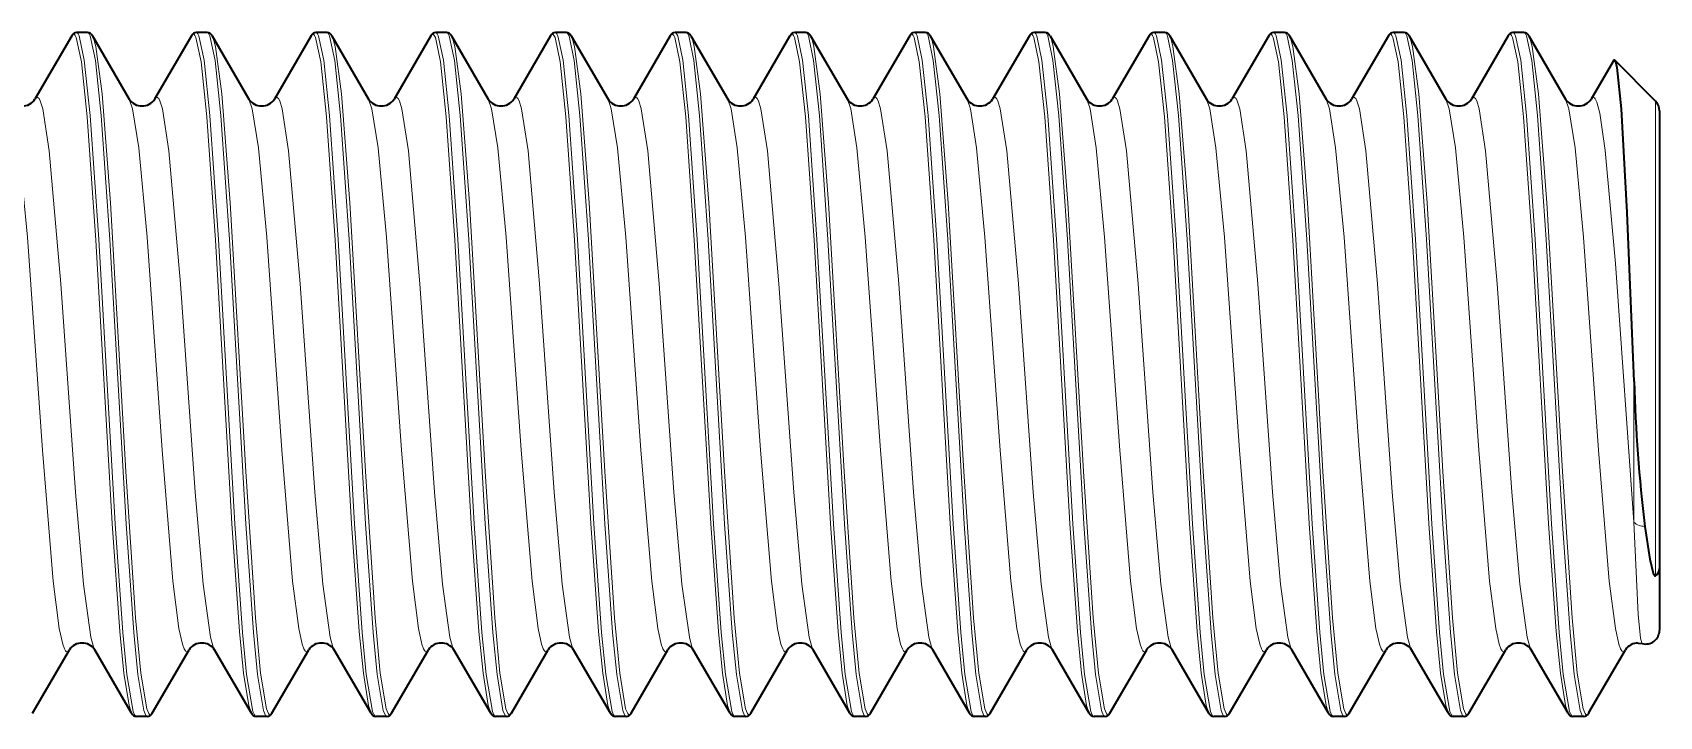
# Model space of a CAD drawing. Extents: x 276 to 976, y 40 to 757.
# Drawn here: x 285.85 to 295.36, y 452.56 to 456.56 of the extents above; entities that cross this region are included whole.
import ezdxf

# ---------------------------------------------------------------- set-up
doc = ezdxf.new("R2010")
doc.units = 0

msp = doc.modelspace()

# ---------------------------------------------------------------- linework, layer by layer
at = {"color": 7, "lineweight": 35, "ltscale": 0.010723}
for p, q in [((286.0783, 456.5435), (285.863, 456.1726)), ((286.7783, 456.5435), (286.563, 456.1726)), ((287.4783, 456.5435), (287.2629, 456.1726)), ((288.1783, 456.5435), (287.963, 456.1726)), ((288.8784, 456.5435), (288.663, 456.1726)), ((289.5783, 456.5435), (289.363, 456.1726)), ((290.2783, 456.5435), (290.063, 456.1726)), ((290.9783, 456.5435), (290.7629, 456.1726)), ((291.6783, 456.5435), (291.463, 456.1726)), ((292.3784, 456.5435), (292.163, 456.1726)), ((293.0783, 456.5435), (292.863, 456.1726)), ((293.7783, 456.5435), (293.563, 456.1726)), ((294.4783, 456.5435), (294.2629, 456.1726)), ((286.4283, 452.5822), (286.213, 452.9531)), ((287.1284, 452.5822), (286.913, 452.9531)), ((287.8283, 452.5822), (287.613, 452.9531)), ((288.5283, 452.5822), (288.313, 452.9531)), ((289.2283, 452.5822), (289.0129, 452.9531)), ((289.9283, 452.5822), (289.713, 452.9531)), ((290.6284, 452.5822), (290.413, 452.9531)), ((291.3283, 452.5822), (291.113, 452.9531)), ((292.0283, 452.5822), (291.813, 452.9531)), ((292.7283, 452.5822), (292.5129, 452.9531)), ((293.4283, 452.5822), (293.213, 452.9531)), ((294.1284, 452.5822), (293.913, 452.9531)), ((294.8283, 452.5822), (294.613, 452.9531))]:
    msp.add_line(p, q, dxfattribs=at)
at = {"color": 7, "lineweight": 35, "ltscale": 0.00161}
for p, q in [((286.1708, 456.5628), (286.1064, 456.5628)), ((288.2708, 456.5628), (288.2064, 456.5628)), ((288.9708, 456.5628), (288.9064, 456.5628)), ((289.6708, 456.5628), (289.6064, 456.5628)), ((291.7708, 456.5628), (291.7064, 456.5628)), ((292.4708, 456.5628), (292.4064, 456.5628)), ((293.1708, 456.5628), (293.1064, 456.5628)), ((286.5208, 452.5628), (286.4564, 452.5628)), ((287.2208, 452.5628), (287.1564, 452.5628)), ((287.9208, 452.5628), (287.8564, 452.5628)), ((290.0208, 452.5628), (289.9564, 452.5628)), ((290.7208, 452.5628), (290.6564, 452.5628)), ((291.4208, 452.5628), (291.3564, 452.5628)), ((293.5208, 452.5628), (293.4564, 452.5628)), ((294.2208, 452.5628), (294.1564, 452.5628)), ((294.9209, 452.5628), (294.8565, 452.5628))]:
    msp.add_line(p, q, dxfattribs=at)
at = {"color": 7, "lineweight": 35, "ltscale": 0.010724}
for p, q in [((286.199, 456.5435), (286.4144, 456.1726)), ((286.899, 456.5435), (287.1143, 456.1726)), ((287.5989, 456.5435), (287.8144, 456.1726)), ((288.299, 456.5435), (288.5143, 456.1726)), ((288.999, 456.5435), (289.2144, 456.1726)), ((289.699, 456.5435), (289.9144, 456.1726)), ((290.399, 456.5435), (290.6143, 456.1726)), ((291.0989, 456.5435), (291.3144, 456.1726)), ((291.799, 456.5435), (292.0143, 456.1726)), ((292.499, 456.5435), (292.7144, 456.1726)), ((293.199, 456.5435), (293.4144, 456.1726)), ((293.899, 456.5435), (294.1143, 456.1726)), ((294.5989, 456.5435), (294.8144, 456.1726)), ((285.8489, 452.5822), (286.0644, 452.9531)), ((286.549, 452.5822), (286.7643, 452.9531)), ((287.249, 452.5822), (287.4644, 452.9531)), ((287.949, 452.5822), (288.1644, 452.9531)), ((288.649, 452.5822), (288.8643, 452.9531)), ((289.3489, 452.5822), (289.5644, 452.9531)), ((290.049, 452.5822), (290.2643, 452.9531)), ((290.749, 452.5822), (290.9644, 452.9531)), ((291.449, 452.5822), (291.6644, 452.9531)), ((292.149, 452.5822), (292.3643, 452.9531)), ((292.8489, 452.5822), (293.0644, 452.9531)), ((293.549, 452.5822), (293.7643, 452.9531)), ((294.249, 452.5822), (294.4644, 452.9531))]:
    msp.add_line(p, q, dxfattribs=at)
at = {"color": 7, "lineweight": 35, "ltscale": 0.001611}
for p, q in [((286.8708, 456.5628), (286.8064, 456.5628)), ((287.5708, 456.5628), (287.5064, 456.5628)), ((290.3708, 456.5628), (290.3064, 456.5628)), ((291.0708, 456.5628), (291.0064, 456.5628)), ((293.8708, 456.5628), (293.8064, 456.5628)), ((294.5708, 456.5628), (294.5064, 456.5628)), ((288.6208, 452.5628), (288.5564, 452.5628)), ((289.3208, 452.5628), (289.2564, 452.5628)), ((292.1208, 452.5628), (292.0564, 452.5628)), ((292.8208, 452.5628), (292.7564, 452.5628))]:
    msp.add_line(p, q, dxfattribs=at)
at = {"color": 7, "lineweight": 35, "ltscale": 0.006509}
msp.add_line((295.0938, 456.3977), (294.963, 456.1726), dxfattribs=at)
at = {"color": 7, "lineweight": 35, "ltscale": 0.008427}
msp.add_line((295.3395, 456.162), (295.1011, 456.4004), dxfattribs=at)
at = {"color": 7, "lineweight": 13, "ltscale": 0.069434}
msp.add_line((295.3395, 456.162), (295.3395, 453.3846), dxfattribs=at)
at = {"color": 7, "lineweight": 35, "ltscale": 0.066945}
msp.add_line((295.3629, 456.1054), (295.3629, 453.4276), dxfattribs=at)
at = {"color": 7, "lineweight": 13, "ltscale": 0.020564}
msp.add_line((295.2137, 453.6991), (295.2137, 454.5216), dxfattribs=at)
at = {"color": 7, "lineweight": 35, "ltscale": 0.009029}
msp.add_line((295.3629, 453.4276), (295.3629, 453.0665), dxfattribs=at)
at = {"color": 7, "lineweight": 35, "ltscale": 0.000600061}
msp.add_line((295.2386, 452.9922), (295.2625, 452.9892), dxfattribs=at)
at = {"color": 7, "lineweight": 35, "ltscale": 0.010635}
msp.add_line((294.9507, 452.5852), (295.1644, 452.9531), dxfattribs=at)
at = {"color": 7, "lineweight": 35, "ltscale": 0.000161462}
msp.add_line((294.9507, 452.5852), (294.9474, 452.5797), dxfattribs=at)
at = {"color": 7, "lineweight": 13, "ltscale": 0.000149818}
msp.add_line((294.9477, 452.5801), (294.9507, 452.5852), dxfattribs=at)
at = {"color": 7, "lineweight": 13}
for points in [[(286.0891, 456.5528), (286.0922, 456.5521), (286.0942, 456.5508), (286.0983, 456.5461), (286.1044, 456.5342), (286.1343, 456.3912), (286.1685, 456.0695), (286.2189, 455.3483), (286.3146, 453.6923), (286.3595, 453.0598), (286.3835, 452.816)], [(286.1064, 456.5628), (286.1095, 456.5621), (286.1115, 456.5608), (286.1156, 456.5562), (286.1217, 456.5443), (286.1516, 456.4008), (286.1857, 456.0778), (286.2362, 455.353), (286.3318, 453.6891), (286.3768, 453.053), (286.4008, 452.8077)], [(286.1709, 456.5628), (286.174, 456.5621), (286.176, 456.5607), (286.1801, 456.556), (286.1862, 456.544), (286.2161, 456.4001), (286.2502, 456.0769), (286.3006, 455.3521), (286.3962, 453.6887), (286.4412, 453.0529), (286.4651, 452.8077)], [(286.199, 456.5435), (286.2054, 456.5291), (286.2182, 456.4812), (286.2551, 456.2043), (286.3042, 455.5675), (286.3954, 453.9963), (286.4519, 453.1405), (286.4824, 452.8169)], [(286.7891, 456.5528), (286.7922, 456.5521), (286.7942, 456.5508), (286.7983, 456.5461), (286.8044, 456.5342), (286.8344, 456.3912), (286.8684, 456.0695), (286.9189, 455.3483), (287.0146, 453.6923), (287.0595, 453.0598), (287.0835, 452.816)], [(286.8064, 456.5628), (286.8095, 456.5621), (286.8115, 456.5608), (286.8156, 456.5562), (286.8217, 456.5443), (286.8516, 456.4008), (286.8857, 456.0778), (286.9362, 455.353), (287.0319, 453.6891), (287.0768, 453.053), (287.1008, 452.8077)], [(286.8709, 456.5628), (286.874, 456.5621), (286.876, 456.5607), (286.8801, 456.556), (286.8861, 456.544), (286.9161, 456.4001), (286.9502, 456.0769), (287.0006, 455.3521), (287.0963, 453.6887), (287.1411, 453.0529), (287.1651, 452.8077)], [(286.899, 456.5435), (286.9054, 456.5291), (286.9182, 456.4812), (286.9551, 456.2043), (287.0042, 455.5675), (287.0953, 453.9963), (287.1519, 453.1405), (287.1824, 452.8169)], [(287.4891, 456.5528), (287.4922, 456.5521), (287.4942, 456.5508), (287.4983, 456.5461), (287.5044, 456.5342), (287.5343, 456.3912), (287.5684, 456.0695), (287.6189, 455.3483), (287.7146, 453.6923), (287.7595, 453.0598), (287.7835, 452.816)], [(287.5064, 456.5628), (287.5095, 456.5621), (287.5115, 456.5608), (287.5156, 456.5562), (287.5217, 456.5443), (287.5516, 456.4008), (287.5858, 456.0778), (287.6362, 455.353), (287.7319, 453.6891), (287.7768, 453.053), (287.8008, 452.8077)], [(287.5709, 456.5628), (287.5739, 456.5621), (287.576, 456.5607), (287.58, 456.556), (287.5862, 456.544), (287.6161, 456.4001), (287.6501, 456.0769), (287.7006, 455.3521), (287.7962, 453.6887), (287.8412, 453.0529), (287.8651, 452.8077)], [(287.5989, 456.5435), (287.6054, 456.5291), (287.6182, 456.4812), (287.6552, 456.2043), (287.7042, 455.5675), (287.7953, 453.9963), (287.8519, 453.1405), (287.8824, 452.8169)], [(288.1891, 456.5528), (288.1922, 456.5521), (288.1942, 456.5508), (288.1983, 456.5461), (288.2044, 456.5342), (288.2343, 456.3912), (288.2684, 456.0695), (288.3189, 455.3483), (288.4146, 453.6923), (288.4595, 453.0598), (288.4835, 452.816)], [(288.2064, 456.5628), (288.2095, 456.5621), (288.2115, 456.5608), (288.2156, 456.5562), (288.2217, 456.5443), (288.2516, 456.4008), (288.2857, 456.0778), (288.3362, 455.353), (288.4319, 453.6891), (288.4768, 453.053), (288.5008, 452.8077)], [(288.2709, 456.5628), (288.2739, 456.5621), (288.276, 456.5607), (288.28, 456.556), (288.2861, 456.544), (288.3161, 456.4001), (288.3502, 456.0769), (288.4006, 455.3521), (288.4962, 453.6887), (288.5411, 453.0529), (288.5651, 452.8077)], [(288.299, 456.5435), (288.3054, 456.5291), (288.3182, 456.4812), (288.3551, 456.2043), (288.4042, 455.5675), (288.4954, 453.9964), (288.5519, 453.1405), (288.5824, 452.8169)], [(288.8891, 456.5528), (288.8922, 456.5521), (288.8942, 456.5508), (288.8983, 456.5461), (288.9044, 456.5342), (288.9343, 456.3912), (288.9684, 456.0695), (289.0189, 455.3483), (289.1146, 453.6923), (289.1595, 453.0598), (289.1835, 452.816)], [(288.9064, 456.5628), (288.9095, 456.5621), (288.9115, 456.5608), (288.9156, 456.5562), (288.9217, 456.5443), (288.9517, 456.4008), (288.9857, 456.0778), (289.0362, 455.353), (289.1318, 453.6891), (289.1768, 453.053), (289.2008, 452.8077)], [(288.9709, 456.5628), (288.9739, 456.5621), (288.976, 456.5607), (288.98, 456.556), (288.9861, 456.544), (289.0161, 456.4001), (289.0502, 456.0769), (289.1006, 455.3521), (289.1962, 453.6887), (289.2411, 453.0529), (289.2651, 452.8077)], [(288.999, 456.5435), (289.0054, 456.5291), (289.0182, 456.4812), (289.0551, 456.2043), (289.1042, 455.5675), (289.1954, 453.9963), (289.2519, 453.1405), (289.2824, 452.8169)], [(289.5891, 456.5528), (289.5922, 456.5521), (289.5942, 456.5508), (289.5983, 456.5461), (289.6044, 456.5342), (289.6343, 456.3912), (289.6685, 456.0695), (289.7189, 455.3483), (289.8146, 453.6923), (289.8595, 453.0598), (289.8835, 452.816)], [(289.6064, 456.5628), (289.6095, 456.5621), (289.6115, 456.5608), (289.6156, 456.5562), (289.6217, 456.5443), (289.6516, 456.4008), (289.6857, 456.0778), (289.7362, 455.353), (289.8318, 453.6891), (289.8768, 453.053), (289.9008, 452.8077)], [(289.6709, 456.5628), (289.674, 456.5621), (289.676, 456.5607), (289.6801, 456.556), (289.6862, 456.544), (289.7161, 456.4001), (289.7502, 456.0769), (289.8006, 455.3521), (289.8962, 453.6887), (289.9412, 453.0529), (289.9651, 452.8077)], [(289.699, 456.5435), (289.7054, 456.5291), (289.7182, 456.4812), (289.7551, 456.2043), (289.8042, 455.5675), (289.8954, 453.9963), (289.9519, 453.1405), (289.9824, 452.8169)], [(290.2891, 456.5528), (290.2922, 456.5521), (290.2942, 456.5508), (290.2983, 456.5461), (290.3044, 456.5342), (290.3344, 456.3912), (290.3684, 456.0695), (290.4189, 455.3483), (290.5146, 453.6923), (290.5595, 453.0598), (290.5835, 452.816)], [(290.3064, 456.5628), (290.3095, 456.5621), (290.3115, 456.5608), (290.3156, 456.5562), (290.3217, 456.5443), (290.3516, 456.4008), (290.3857, 456.0778), (290.4362, 455.353), (290.5319, 453.6891), (290.5768, 453.053), (290.6008, 452.8077)], [(290.3709, 456.5628), (290.374, 456.5621), (290.376, 456.5607), (290.3801, 456.556), (290.3861, 456.544), (290.4161, 456.4001), (290.4502, 456.0769), (290.5006, 455.3521), (290.5963, 453.6887), (290.6411, 453.0529), (290.6651, 452.8077)], [(290.399, 456.5435), (290.4054, 456.5291), (290.4182, 456.4812), (290.4551, 456.2043), (290.5042, 455.5675), (290.5953, 453.9963), (290.6519, 453.1405), (290.6824, 452.8169)], [(290.9891, 456.5528), (290.9922, 456.5521), (290.9942, 456.5508), (290.9983, 456.5461), (291.0044, 456.5342), (291.0343, 456.3912), (291.0684, 456.0695), (291.1189, 455.3483), (291.2146, 453.6923), (291.2595, 453.0598), (291.2835, 452.816)], [(291.0064, 456.5628), (291.0095, 456.5621), (291.0115, 456.5608), (291.0156, 456.5562), (291.0217, 456.5443), (291.0516, 456.4008), (291.0858, 456.0778), (291.1362, 455.353), (291.2319, 453.6891), (291.2768, 453.053), (291.3008, 452.8077)], [(291.0709, 456.5628), (291.0739, 456.5621), (291.076, 456.5607), (291.08, 456.556), (291.0862, 456.544), (291.1161, 456.4001), (291.1501, 456.0769), (291.2006, 455.3521), (291.2962, 453.6887), (291.3412, 453.0529), (291.3651, 452.8077)], [(291.0989, 456.5435), (291.1054, 456.5291), (291.1182, 456.4812), (291.1552, 456.2043), (291.2042, 455.5675), (291.2953, 453.9963), (291.3519, 453.1405), (291.3824, 452.8169)], [(291.6891, 456.5528), (291.6922, 456.5521), (291.6942, 456.5508), (291.6983, 456.5461), (291.7044, 456.5342), (291.7343, 456.3912), (291.7684, 456.0695), (291.8189, 455.3483), (291.9146, 453.6923), (291.9595, 453.0598), (291.9835, 452.816)], [(291.7064, 456.5628), (291.7095, 456.5621), (291.7115, 456.5608), (291.7156, 456.5562), (291.7217, 456.5443), (291.7516, 456.4008), (291.7857, 456.0778), (291.8362, 455.353), (291.9319, 453.6891), (291.9768, 453.053), (292.0008, 452.8077)], [(291.7709, 456.5628), (291.7739, 456.5621), (291.776, 456.5607), (291.78, 456.556), (291.7861, 456.544), (291.8161, 456.4001), (291.8502, 456.0769), (291.9006, 455.3521), (291.9962, 453.6887), (292.0411, 453.0529), (292.0651, 452.8077)], [(291.799, 456.5435), (291.8054, 456.5291), (291.8182, 456.4812), (291.8551, 456.2043), (291.9042, 455.5675), (291.9954, 453.9963), (292.0519, 453.1405), (292.0824, 452.8169)], [(292.3891, 456.5528), (292.3922, 456.5521), (292.3942, 456.5508), (292.3983, 456.5461), (292.4044, 456.5342), (292.4343, 456.3912), (292.4684, 456.0695), (292.5189, 455.3483), (292.6146, 453.6923), (292.6595, 453.0598), (292.6835, 452.816)], [(292.4064, 456.5628), (292.4095, 456.5621), (292.4115, 456.5608), (292.4156, 456.5562), (292.4217, 456.5443), (292.4517, 456.4008), (292.4857, 456.0778), (292.5362, 455.353), (292.6318, 453.6891), (292.6768, 453.053), (292.7008, 452.8077)], [(292.4709, 456.5628), (292.4739, 456.5621), (292.476, 456.5607), (292.48, 456.556), (292.4861, 456.544), (292.5161, 456.4001), (292.5502, 456.0769), (292.6006, 455.3521), (292.6962, 453.6887), (292.7411, 453.0529), (292.7651, 452.8077)], [(292.499, 456.5435), (292.5054, 456.5291), (292.5182, 456.4812), (292.5551, 456.2043), (292.6042, 455.5675), (292.6954, 453.9963), (292.7519, 453.1405), (292.7824, 452.8169)], [(293.0891, 456.5528), (293.0922, 456.5521), (293.0942, 456.5508), (293.0983, 456.5461), (293.1044, 456.5342), (293.1343, 456.3912), (293.1685, 456.0695), (293.2189, 455.3483), (293.3146, 453.6923), (293.3595, 453.0598), (293.3835, 452.816)], [(293.1064, 456.5628), (293.1095, 456.5621), (293.1115, 456.5608), (293.1156, 456.5562), (293.1217, 456.5443), (293.1516, 456.4008), (293.1857, 456.0778), (293.2362, 455.353), (293.3318, 453.6891), (293.3768, 453.053), (293.4008, 452.8077)], [(293.1709, 456.5628), (293.174, 456.5621), (293.176, 456.5607), (293.1801, 456.556), (293.1862, 456.544), (293.2161, 456.4001), (293.2502, 456.0769), (293.3006, 455.3521), (293.3962, 453.6887), (293.4412, 453.0529), (293.4651, 452.8077)], [(293.199, 456.5435), (293.2054, 456.5291), (293.2182, 456.4812), (293.2551, 456.2043), (293.3042, 455.5675), (293.3954, 453.9963), (293.4519, 453.1405), (293.4824, 452.8169)], [(293.7891, 456.5528), (293.7922, 456.5521), (293.7942, 456.5508), (293.7983, 456.5461), (293.8044, 456.5342), (293.8344, 456.3912), (293.8684, 456.0695), (293.9189, 455.3483), (294.0146, 453.6923), (294.0595, 453.0598), (294.0835, 452.816)], [(293.8064, 456.5628), (293.8095, 456.5621), (293.8115, 456.5608), (293.8156, 456.5562), (293.8217, 456.5443), (293.8516, 456.4008), (293.8857, 456.0778), (293.9362, 455.353), (294.0319, 453.6891), (294.0768, 453.053), (294.1008, 452.8077)], [(293.8709, 456.5628), (293.874, 456.5621), (293.876, 456.5607), (293.8801, 456.556), (293.8861, 456.544), (293.9161, 456.4001), (293.9502, 456.0769), (294.0006, 455.3521), (294.0963, 453.6887), (294.1411, 453.0529), (294.1651, 452.8077)], [(293.899, 456.5435), (293.9054, 456.5291), (293.9182, 456.4812), (293.9551, 456.2043), (294.0042, 455.5675), (294.0953, 453.9963), (294.1519, 453.1405), (294.1824, 452.8169)], [(294.4891, 456.5528), (294.4922, 456.5521), (294.4942, 456.5508), (294.4983, 456.5461), (294.5044, 456.5342), (294.5343, 456.3912), (294.5684, 456.0695), (294.6189, 455.3483), (294.7146, 453.6923), (294.7595, 453.0598), (294.7835, 452.816)], [(294.5064, 456.5628), (294.5095, 456.5621), (294.5115, 456.5608), (294.5156, 456.5562), (294.5217, 456.5443), (294.5516, 456.4008), (294.5858, 456.0778), (294.6362, 455.353), (294.7319, 453.6891), (294.7768, 453.053), (294.8008, 452.8077)], [(294.5709, 456.5628), (294.5739, 456.5621), (294.576, 456.5607), (294.58, 456.556), (294.5862, 456.544), (294.6161, 456.4001), (294.6501, 456.0769), (294.7006, 455.3521), (294.7962, 453.6887), (294.8412, 453.0529), (294.8651, 452.8077)], [(294.5989, 456.5435), (294.6054, 456.5291), (294.6182, 456.4812), (294.6552, 456.2043), (294.7042, 455.5675), (294.7953, 453.9963), (294.8519, 453.1405), (294.8824, 452.8169)], [(286.0511, 452.9417), (286.046, 452.9435), (286.0425, 452.9467), (286.0356, 452.9576), (286.0253, 452.9852), (286.0053, 453.0771), (285.9699, 453.3543), (285.9069, 454.1207), (285.8185, 455.3654), (285.7695, 455.8882), (285.7335, 456.1163), (285.7144, 456.1726)], [(286.213, 452.9531), (286.2051, 452.9704), (286.1898, 453.0272), (286.1468, 453.3358), (286.1001, 453.8737), (286.014, 455.0938), (285.9465, 455.871), (285.9082, 456.1174), (285.8941, 456.163), (285.887, 456.1764), (285.8821, 456.1816), (285.8798, 456.1831), (285.8762, 456.184)], [(286.7512, 452.9417), (286.746, 452.9435), (286.7425, 452.9467), (286.7356, 452.9576), (286.7253, 452.9852), (286.7053, 453.0771), (286.6699, 453.3543), (286.6069, 454.1207), (286.5185, 455.3654), (286.4695, 455.8882), (286.4335, 456.1163), (286.4144, 456.1726)], [(286.913, 452.9531), (286.9052, 452.9704), (286.8898, 453.0272), (286.8468, 453.3358), (286.8, 453.8737), (286.714, 455.0938), (286.6465, 455.871), (286.6082, 456.1174), (286.5941, 456.163), (286.5869, 456.1764), (286.5822, 456.1816), (286.5798, 456.1831), (286.5762, 456.184)], [(287.4512, 452.9417), (287.446, 452.9435), (287.4425, 452.9467), (287.4356, 452.9576), (287.4253, 452.9852), (287.4053, 453.0771), (287.3699, 453.3543), (287.3069, 454.1207), (287.2184, 455.3654), (287.1695, 455.8882), (287.1335, 456.1163), (287.1143, 456.1726)], [(287.613, 452.9531), (287.6052, 452.9704), (287.5898, 453.0272), (287.5468, 453.3358), (287.5001, 453.8737), (287.414, 455.0938), (287.3466, 455.871), (287.3082, 456.1174), (287.2941, 456.163), (287.2869, 456.1764), (287.2822, 456.1816), (287.2798, 456.1831), (287.2762, 456.184)], [(288.1512, 452.9417), (288.1459, 452.9435), (288.1425, 452.9467), (288.1356, 452.9576), (288.1253, 452.9852), (288.1053, 453.0771), (288.0699, 453.3543), (288.007, 454.1207), (287.9185, 455.3654), (287.8695, 455.8882), (287.8335, 456.1163), (287.8144, 456.1726)], [(288.313, 452.9531), (288.3052, 452.9704), (288.2898, 453.0272), (288.2468, 453.3358), (288.2001, 453.8737), (288.114, 455.0938), (288.0466, 455.871), (288.0082, 456.1174), (287.9941, 456.163), (287.9869, 456.1764), (287.9821, 456.1816), (287.9797, 456.1831), (287.9761, 456.184)], [(288.8512, 452.9417), (288.8459, 452.9435), (288.8425, 452.9467), (288.8356, 452.9576), (288.8253, 452.9852), (288.8053, 453.0771), (288.7699, 453.3543), (288.7069, 454.1207), (288.6185, 455.3654), (288.5695, 455.8882), (288.5334, 456.1163), (288.5143, 456.1726)], [(289.0129, 452.9531), (289.0052, 452.9704), (288.9898, 453.0272), (288.9468, 453.3358), (288.9001, 453.8737), (288.814, 455.0938), (288.7466, 455.871), (288.7082, 456.1174), (288.6941, 456.163), (288.687, 456.1764), (288.6822, 456.1816), (288.6797, 456.1831), (288.6761, 456.184)], [(289.5511, 452.9417), (289.546, 452.9435), (289.5425, 452.9467), (289.5356, 452.9576), (289.5253, 452.9852), (289.5053, 453.0771), (289.4699, 453.3543), (289.4069, 454.1207), (289.3185, 455.3654), (289.2695, 455.8882), (289.2335, 456.1163), (289.2144, 456.1726)], [(289.713, 452.9531), (289.7051, 452.9704), (289.6898, 453.0272), (289.6468, 453.3358), (289.6001, 453.8737), (289.514, 455.0938), (289.4465, 455.871), (289.4082, 456.1174), (289.3941, 456.163), (289.387, 456.1764), (289.3821, 456.1816), (289.3798, 456.1831), (289.3762, 456.184)], [(290.2512, 452.9417), (290.246, 452.9435), (290.2425, 452.9467), (290.2356, 452.9576), (290.2253, 452.9852), (290.2053, 453.0771), (290.1699, 453.3543), (290.1069, 454.1207), (290.0185, 455.3654), (289.9695, 455.8882), (289.9335, 456.1163), (289.9144, 456.1726)], [(290.413, 452.9531), (290.4052, 452.9704), (290.3898, 453.0272), (290.3468, 453.3358), (290.3, 453.8737), (290.214, 455.0938), (290.1465, 455.871), (290.1082, 456.1174), (290.0941, 456.163), (290.0869, 456.1764), (290.0822, 456.1816), (290.0798, 456.1831), (290.0762, 456.184)], [(290.9512, 452.9417), (290.946, 452.9435), (290.9425, 452.9467), (290.9356, 452.9576), (290.9253, 452.9852), (290.9053, 453.0771), (290.8699, 453.3543), (290.8069, 454.1207), (290.7184, 455.3654), (290.6695, 455.8882), (290.6335, 456.1163), (290.6143, 456.1726)], [(291.113, 452.9531), (291.1052, 452.9704), (291.0898, 453.0272), (291.0468, 453.3358), (291.0001, 453.8737), (290.914, 455.0938), (290.8466, 455.871), (290.8082, 456.1174), (290.7941, 456.163), (290.7869, 456.1764), (290.7822, 456.1816), (290.7798, 456.1831), (290.7762, 456.184)], [(291.6512, 452.9417), (291.6459, 452.9435), (291.6425, 452.9467), (291.6356, 452.9576), (291.6253, 452.9852), (291.6053, 453.0771), (291.5699, 453.3543), (291.507, 454.1207), (291.4185, 455.3654), (291.3695, 455.8882), (291.3335, 456.1163), (291.3144, 456.1726)], [(291.813, 452.9531), (291.8052, 452.9704), (291.7898, 453.0272), (291.7468, 453.3358), (291.7001, 453.8737), (291.614, 455.0938), (291.5466, 455.871), (291.5082, 456.1174), (291.4941, 456.163), (291.4869, 456.1764), (291.4821, 456.1816), (291.4797, 456.1831), (291.4761, 456.184)], [(292.3512, 452.9417), (292.3459, 452.9435), (292.3425, 452.9467), (292.3356, 452.9576), (292.3253, 452.9852), (292.3053, 453.0771), (292.2699, 453.3543), (292.2069, 454.1207), (292.1185, 455.3654), (292.0695, 455.8882), (292.0334, 456.1163), (292.0143, 456.1726)], [(292.5129, 452.9531), (292.5052, 452.9704), (292.4898, 453.0272), (292.4468, 453.3358), (292.4001, 453.8737), (292.314, 455.0938), (292.2466, 455.871), (292.2082, 456.1174), (292.1941, 456.163), (292.187, 456.1764), (292.1822, 456.1816), (292.1797, 456.1831), (292.1761, 456.184)], [(293.0511, 452.9417), (293.046, 452.9435), (293.0425, 452.9467), (293.0356, 452.9576), (293.0253, 452.9852), (293.0053, 453.0771), (292.9699, 453.3543), (292.9069, 454.1207), (292.8185, 455.3654), (292.7695, 455.8882), (292.7335, 456.1163), (292.7144, 456.1726)], [(293.213, 452.9531), (293.2051, 452.9704), (293.1898, 453.0272), (293.1468, 453.3358), (293.1001, 453.8737), (293.014, 455.0938), (292.9465, 455.871), (292.9082, 456.1174), (292.8941, 456.163), (292.887, 456.1764), (292.8821, 456.1816), (292.8798, 456.1831), (292.8762, 456.184)], [(293.7512, 452.9417), (293.746, 452.9435), (293.7425, 452.9467), (293.7356, 452.9576), (293.7253, 452.9852), (293.7053, 453.0771), (293.6699, 453.3543), (293.6069, 454.1207), (293.5185, 455.3654), (293.4695, 455.8882), (293.4335, 456.1163), (293.4144, 456.1726)], [(293.913, 452.9531), (293.9052, 452.9704), (293.8898, 453.0272), (293.8468, 453.3358), (293.8, 453.8737), (293.714, 455.0938), (293.6465, 455.871), (293.6082, 456.1174), (293.5941, 456.163), (293.5869, 456.1764), (293.5822, 456.1816), (293.5798, 456.1831), (293.5762, 456.184)], [(294.4512, 452.9417), (294.446, 452.9435), (294.4425, 452.9467), (294.4356, 452.9576), (294.4253, 452.9852), (294.4053, 453.0771), (294.3699, 453.3543), (294.3069, 454.1207), (294.2184, 455.3654), (294.1695, 455.8882), (294.1335, 456.1163), (294.1143, 456.1726)], [(294.613, 452.9531), (294.6052, 452.9704), (294.5898, 453.0272), (294.5468, 453.3358), (294.5001, 453.8737), (294.414, 455.0938), (294.3466, 455.871), (294.3082, 456.1174), (294.2941, 456.163), (294.2869, 456.1764), (294.2822, 456.1816), (294.2798, 456.1831), (294.2762, 456.184)], [(295.1512, 452.9417), (295.1459, 452.9435), (295.1425, 452.9467), (295.1356, 452.9576), (295.1253, 452.9852), (295.1053, 453.0771), (295.0699, 453.3543), (295.007, 454.1207), (294.9185, 455.3654), (294.8695, 455.8882), (294.8335, 456.1163), (294.8144, 456.1726)], [(295.2137, 453.6991), (295.1052, 455.2125), (295.0462, 455.8737), (295.014, 456.0915), (294.9969, 456.1559), (294.9877, 456.1752), (294.9831, 456.1808), (294.9785, 456.1836), (294.9761, 456.184)], [(295.2137, 453.6991), (295.2394, 453.1599), (295.2529, 453.0201), (295.2593, 452.9932), (295.2614, 452.9898), (295.2625, 452.9892)], [(286.4283, 452.5822), (286.4131, 452.6269), (286.3835, 452.816)], [(286.4564, 452.5628), (286.4543, 452.5632), (286.4502, 452.566), (286.446, 452.5716), (286.4378, 452.5909), (286.4008, 452.8077)], [(286.4651, 452.8077), (286.5, 452.5976), (286.512, 452.5692), (286.516, 452.5648), (286.518, 452.5635), (286.5209, 452.5628)], [(286.4824, 452.8169), (286.5173, 452.6076), (286.5293, 452.5792), (286.5333, 452.5748), (286.5353, 452.5735), (286.5382, 452.5728)], [(287.1284, 452.5822), (287.1131, 452.6269), (287.0835, 452.816)], [(287.1564, 452.5628), (287.1544, 452.5632), (287.1502, 452.566), (287.1461, 452.5716), (287.1378, 452.5909), (287.1008, 452.8077)], [(287.1651, 452.8077), (287.2, 452.5976), (287.212, 452.5692), (287.216, 452.5648), (287.218, 452.5635), (287.2209, 452.5628)], [(287.1824, 452.8169), (287.2173, 452.6076), (287.2293, 452.5792), (287.2333, 452.5748), (287.2353, 452.5735), (287.2382, 452.5728)], [(287.8283, 452.5822), (287.8131, 452.6269), (287.7835, 452.816)], [(287.8564, 452.5628), (287.8544, 452.5632), (287.8502, 452.566), (287.8461, 452.5716), (287.8378, 452.5909), (287.8008, 452.8077)], [(287.8651, 452.8077), (287.9, 452.5976), (287.912, 452.5692), (287.916, 452.5648), (287.918, 452.5635), (287.9209, 452.5628)], [(287.8824, 452.8169), (287.9173, 452.6076), (287.9293, 452.5792), (287.9333, 452.5748), (287.9353, 452.5735), (287.9382, 452.5728)], [(288.5283, 452.5822), (288.5131, 452.6269), (288.4835, 452.816)], [(288.5564, 452.5628), (288.5544, 452.5632), (288.5502, 452.566), (288.5461, 452.5716), (288.5378, 452.5909), (288.5008, 452.8077)], [(288.5651, 452.8077), (288.6, 452.5976), (288.612, 452.5692), (288.616, 452.5648), (288.618, 452.5635), (288.6209, 452.5628)], [(288.5824, 452.8169), (288.6173, 452.6076), (288.6293, 452.5792), (288.6333, 452.5748), (288.6353, 452.5735), (288.6382, 452.5728)], [(289.2283, 452.5822), (289.2131, 452.6269), (289.1835, 452.816)], [(289.2564, 452.5628), (289.2543, 452.5632), (289.2502, 452.566), (289.246, 452.5716), (289.2378, 452.5909), (289.2008, 452.8077)], [(289.2651, 452.8077), (289.3, 452.5976), (289.312, 452.5692), (289.316, 452.5648), (289.318, 452.5635), (289.3209, 452.5628)], [(289.2824, 452.8169), (289.3173, 452.6076), (289.3293, 452.5792), (289.3333, 452.5748), (289.3353, 452.5735), (289.3382, 452.5728)], [(289.9283, 452.5822), (289.9131, 452.6269), (289.8835, 452.816)], [(289.9564, 452.5628), (289.9543, 452.5632), (289.9502, 452.566), (289.946, 452.5716), (289.9378, 452.5909), (289.9008, 452.8077)], [(289.9651, 452.8077), (290, 452.5976), (290.012, 452.5692), (290.016, 452.5648), (290.018, 452.5635), (290.0209, 452.5628)], [(289.9824, 452.8169), (290.0173, 452.6076), (290.0293, 452.5792), (290.0333, 452.5748), (290.0353, 452.5735), (290.0382, 452.5728)], [(290.6284, 452.5822), (290.6131, 452.6269), (290.5835, 452.816)], [(290.6564, 452.5628), (290.6544, 452.5632), (290.6502, 452.566), (290.6461, 452.5716), (290.6378, 452.5909), (290.6008, 452.8077)], [(290.6651, 452.8077), (290.7, 452.5976), (290.712, 452.5692), (290.716, 452.5648), (290.718, 452.5635), (290.7209, 452.5628)], [(290.6824, 452.8169), (290.7173, 452.6076), (290.7293, 452.5792), (290.7333, 452.5748), (290.7353, 452.5735), (290.7382, 452.5728)], [(291.3283, 452.5822), (291.3131, 452.6269), (291.2835, 452.816)], [(291.3564, 452.5628), (291.3544, 452.5632), (291.3502, 452.566), (291.3461, 452.5716), (291.3378, 452.5909), (291.3008, 452.8077)], [(291.3651, 452.8077), (291.4, 452.5976), (291.412, 452.5692), (291.416, 452.5648), (291.418, 452.5635), (291.4209, 452.5628)], [(291.3824, 452.8169), (291.4173, 452.6076), (291.4293, 452.5792), (291.4333, 452.5748), (291.4353, 452.5735), (291.4382, 452.5728)], [(292.0283, 452.5822), (292.0131, 452.6269), (291.9835, 452.816)], [(292.0564, 452.5628), (292.0544, 452.5632), (292.0502, 452.566), (292.0461, 452.5716), (292.0378, 452.5909), (292.0008, 452.8077)], [(292.0651, 452.8077), (292.1, 452.5976), (292.112, 452.5692), (292.116, 452.5648), (292.118, 452.5635), (292.1209, 452.5628)], [(292.0824, 452.8169), (292.1173, 452.6076), (292.1293, 452.5792), (292.1333, 452.5748), (292.1353, 452.5735), (292.1382, 452.5728)], [(292.7283, 452.5822), (292.7131, 452.6269), (292.6835, 452.816)], [(292.7564, 452.5628), (292.7543, 452.5632), (292.7502, 452.566), (292.746, 452.5716), (292.7378, 452.5909), (292.7008, 452.8077)], [(292.7651, 452.8077), (292.8, 452.5976), (292.812, 452.5692), (292.816, 452.5648), (292.818, 452.5635), (292.8209, 452.5628)], [(292.7824, 452.8169), (292.8173, 452.6076), (292.8293, 452.5792), (292.8333, 452.5748), (292.8353, 452.5735), (292.8382, 452.5728)], [(293.4283, 452.5822), (293.4131, 452.6269), (293.3835, 452.816)], [(293.4564, 452.5628), (293.4543, 452.5632), (293.4502, 452.566), (293.446, 452.5716), (293.4378, 452.5909), (293.4008, 452.8077)], [(293.4651, 452.8077), (293.5, 452.5976), (293.512, 452.5692), (293.516, 452.5648), (293.518, 452.5635), (293.5209, 452.5628)], [(293.4824, 452.8169), (293.5173, 452.6076), (293.5293, 452.5792), (293.5333, 452.5748), (293.5353, 452.5735), (293.5382, 452.5728)], [(294.1284, 452.5822), (294.1131, 452.6269), (294.0835, 452.816)], [(294.1564, 452.5628), (294.1544, 452.5632), (294.1502, 452.566), (294.1461, 452.5716), (294.1378, 452.5909), (294.1008, 452.8077)], [(294.1651, 452.8077), (294.2, 452.5976), (294.212, 452.5692), (294.216, 452.5648), (294.218, 452.5635), (294.2209, 452.5628)], [(294.1824, 452.8169), (294.2173, 452.6076), (294.2293, 452.5792), (294.2333, 452.5748), (294.2353, 452.5735), (294.2382, 452.5728)], [(294.8283, 452.5822), (294.8131, 452.6269), (294.7835, 452.816)], [(294.8564, 452.5628), (294.8544, 452.5632), (294.8502, 452.566), (294.8461, 452.5716), (294.8378, 452.5909), (294.8008, 452.8077)], [(294.8651, 452.8077), (294.9, 452.5976), (294.912, 452.5692), (294.916, 452.5648), (294.918, 452.5635), (294.9209, 452.5628)], [(294.8824, 452.8169), (294.9173, 452.6076), (294.9293, 452.5792), (294.9333, 452.5748), (294.9353, 452.5735), (294.9382, 452.5728)]]:
    msp.add_lwpolyline(points, dxfattribs=at)
at = {"color": 7, "lineweight": 35}
for points in [[(295.1011, 456.4004), (295.1025, 456.3987), (295.1053, 456.393), (295.1136, 456.3593), (295.1385, 456.1161), (295.1721, 455.5101), (295.2137, 454.5216)], [(295.2782, 453.6741), (295.3071, 453.4823), (295.3256, 453.4016), (295.3383, 453.384), (295.3395, 453.3846)]]:
    msp.add_lwpolyline(points, dxfattribs=at)
for centre, radius, start, end in [((286.1089, 456.5298), 0.0333, 94.25374, 155.78943), ((286.1684, 456.5298), 0.0333, 24.25249, 85.75423), ((286.8089, 456.5298), 0.0333, 94.25374, 155.78943), ((286.8684, 456.5298), 0.0333, 24.25249, 85.75423), ((287.5089, 456.5298), 0.0333, 94.25374, 155.78943), ((287.5684, 456.5298), 0.0333, 24.25249, 85.75423), ((288.2089, 456.5298), 0.0333, 94.25374, 155.78943), ((288.2684, 456.5298), 0.0333, 24.25249, 85.75423), ((288.9089, 456.5298), 0.0333, 94.25374, 155.78943), ((288.9684, 456.5298), 0.0333, 24.25249, 85.75423), ((289.6089, 456.5298), 0.0333, 94.25374, 155.78943), ((289.6684, 456.5298), 0.0333, 24.25249, 85.75423), ((290.3089, 456.5298), 0.0333, 94.25374, 155.78943), ((290.3684, 456.5298), 0.0333, 24.25249, 85.75423), ((291.0089, 456.5298), 0.0333, 94.25374, 155.78943), ((291.0684, 456.5298), 0.0333, 24.2525, 85.75423), ((291.7089, 456.5298), 0.0333, 94.25374, 155.78943), ((291.7684, 456.5298), 0.0333, 24.25249, 85.75423), ((292.4089, 456.5298), 0.0333, 94.25374, 155.78943), ((292.4684, 456.5298), 0.0333, 24.2525, 85.75423), ((293.1089, 456.5298), 0.0333, 94.25374, 155.78943), ((293.1684, 456.5298), 0.0333, 24.25249, 85.75423), ((293.8089, 456.5298), 0.0333, 94.25374, 155.78943), ((293.8684, 456.5298), 0.0333, 24.25249, 85.75423), ((294.5089, 456.5298), 0.0333, 94.25374, 155.78943), ((294.5684, 456.5298), 0.0333, 24.2525, 85.75423), ((295.0983, 456.3972), 0.00439, 48.89143, 173.15159), ((285.7901, 456.2213), 0.0878, 269.03811, 326.21023), ((286.4872, 456.2213), 0.0878, 213.78976, 270.96189), ((286.4901, 456.2213), 0.0878, 269.03811, 326.21025), ((287.1872, 456.2213), 0.0878, 213.78976, 270.96189), ((287.1901, 456.2213), 0.0878, 269.03812, 326.21024), ((287.8872, 456.2213), 0.0878, 213.78976, 270.96189), ((287.8901, 456.2213), 0.0878, 269.03811, 326.21024), ((288.5872, 456.2213), 0.0878, 213.78976, 270.96189), ((288.5901, 456.2213), 0.0878, 269.03812, 326.21024), ((289.2872, 456.2213), 0.0878, 213.78976, 270.96189), ((289.2901, 456.2213), 0.0878, 269.03811, 326.21024), ((289.9872, 456.2213), 0.0878, 213.78976, 270.96189), ((289.9901, 456.2213), 0.0878, 269.03812, 326.21024), ((290.6872, 456.2213), 0.0878, 213.78976, 270.96189), ((290.6901, 456.2213), 0.0878, 269.03811, 326.21024), ((291.3872, 456.2213), 0.0878, 213.78976, 270.96189), ((291.3901, 456.2213), 0.0878, 269.03811, 326.21024), ((292.0872, 456.2213), 0.0878, 213.78976, 270.96189), ((292.0901, 456.2213), 0.0878, 269.03811, 326.21024), ((292.7872, 456.2213), 0.0878, 213.78976, 270.96189), ((292.7901, 456.2213), 0.0878, 269.03812, 326.21024), ((293.4872, 456.2213), 0.0878, 213.78976, 270.96189), ((293.4901, 456.2213), 0.0878, 269.03811, 326.21024), ((294.1872, 456.2213), 0.0878, 213.78976, 270.96189), ((294.1901, 456.2213), 0.0878, 269.03811, 326.21024), ((294.8872, 456.2213), 0.0878, 213.78976, 270.96189), ((294.8901, 456.2213), 0.0878, 269.03811, 326.21024), ((295.2829, 456.1054), 0.08, 0.00449, 44.99551), ((305.0633, 454.8295), 9.8537, 181.79041, 186.73406), ((295.3085, 453.4298), 0.0546, 304.39736, 357.68616), ((295.2829, 453.0665), 0.08, 255.18103, 359.98467), ((286.1372, 452.9044), 0.0878, 89.03811, 146.21024), ((286.1401, 452.9044), 0.0878, 33.78976, 90.96188), ((286.8372, 452.9044), 0.0878, 89.03811, 146.21024), ((286.8401, 452.9044), 0.0878, 33.78977, 90.96189), ((287.5372, 452.9044), 0.0878, 89.03811, 146.21024), ((287.5401, 452.9044), 0.0878, 33.78976, 90.96189), ((288.2372, 452.9044), 0.0878, 89.03811, 146.21024), ((288.2401, 452.9044), 0.0878, 33.78976, 90.96189), ((288.9372, 452.9044), 0.0878, 89.03811, 146.21024), ((288.9401, 452.9044), 0.0878, 33.78976, 90.96189), ((289.6372, 452.9044), 0.0878, 89.03811, 146.21024), ((289.6401, 452.9044), 0.0878, 33.78976, 90.96189), ((290.3372, 452.9044), 0.0878, 89.03811, 146.21024), ((290.3401, 452.9044), 0.0878, 33.78976, 90.96189), ((291.0372, 452.9044), 0.0878, 89.03811, 146.21024), ((291.0401, 452.9044), 0.0878, 33.78976, 90.96189), ((291.7372, 452.9044), 0.0878, 89.03811, 146.21024), ((291.7401, 452.9044), 0.0878, 33.78976, 90.96189), ((292.4372, 452.9044), 0.0878, 89.03811, 146.21024), ((292.4401, 452.9044), 0.0878, 33.78976, 90.96189), ((293.1372, 452.9044), 0.0878, 89.03811, 146.21024), ((293.1401, 452.9044), 0.0878, 33.78976, 90.96189), ((293.8372, 452.9044), 0.0878, 89.03811, 146.21024), ((293.8401, 452.9044), 0.0878, 33.78976, 90.96189), ((294.5372, 452.9044), 0.0878, 89.03811, 146.21024), ((294.5401, 452.9044), 0.0878, 33.78976, 90.96189), ((295.2372, 452.9044), 0.0878, 89.03894, 146.20202), ((286.4589, 452.5959), 0.0333, 204.21057, 265.74626), ((286.5184, 452.5959), 0.0333, 274.24576, 335.7475), ((287.1589, 452.5959), 0.0333, 204.21057, 265.74626), ((287.2184, 452.5959), 0.0333, 274.24577, 335.74751), ((287.8589, 452.5959), 0.0333, 204.21057, 265.74626), ((287.9184, 452.5959), 0.0333, 274.24577, 335.7475), ((288.5589, 452.5959), 0.0333, 204.21057, 265.74626), ((288.6184, 452.5959), 0.0333, 274.24577, 335.74751), ((289.2589, 452.5959), 0.0333, 204.21057, 265.74626), ((289.3184, 452.5959), 0.0333, 274.24577, 335.74751), ((289.9589, 452.5959), 0.0333, 204.21057, 265.74626), ((290.0184, 452.5959), 0.0333, 274.24576, 335.7475), ((290.6589, 452.5959), 0.0333, 204.21057, 265.74626), ((290.7184, 452.5959), 0.0333, 274.24577, 335.74751), ((291.3589, 452.5959), 0.0333, 204.21057, 265.74626), ((291.4184, 452.5959), 0.0333, 274.24577, 335.74751), ((292.0589, 452.5959), 0.0333, 204.21057, 265.74626), ((292.1184, 452.5959), 0.0333, 274.24577, 335.7475), ((292.7589, 452.5959), 0.0333, 204.21057, 265.74626), ((292.8184, 452.5959), 0.0333, 274.24577, 335.7475), ((293.4589, 452.5959), 0.0333, 204.21057, 265.74626), ((293.5184, 452.5959), 0.0333, 274.24577, 335.74751), ((294.1589, 452.5959), 0.0333, 204.21057, 265.74626), ((294.2184, 452.5959), 0.0333, 274.24577, 335.7475), ((294.8589, 452.5959), 0.0333, 204.21052, 265.74626), ((294.9186, 452.5954), 0.0328, 274.02187, 331.36646)]:
    msp.add_arc(centre, radius, start, end, dxfattribs=at)
at = {"color": 7, "lineweight": 13}
for centre, radius, start, end in [((286.0927, 456.5384), 0.0151, 103.72983, 160.19748), ((286.7927, 456.5384), 0.0151, 103.72983, 160.19748), ((287.4927, 456.5384), 0.0151, 103.72982, 160.19748), ((288.1927, 456.5384), 0.0151, 103.72983, 160.19748), ((288.8927, 456.5384), 0.0151, 103.72982, 160.19748), ((289.5927, 456.5384), 0.0151, 103.72983, 160.19748), ((290.2927, 456.5384), 0.0151, 103.72982, 160.19748), ((290.9927, 456.5384), 0.0151, 103.72982, 160.19748), ((291.6927, 456.5384), 0.0151, 103.72983, 160.19748), ((292.3927, 456.5384), 0.0151, 103.72983, 160.19748), ((293.0927, 456.5384), 0.0151, 103.72982, 160.19748), ((293.7927, 456.5384), 0.0151, 103.72982, 160.19748), ((294.4927, 456.5384), 0.0151, 103.72983, 160.19748), ((285.8804, 456.1663), 0.0184, 103.64078, 160.05337), ((286.5804, 456.1663), 0.0184, 103.64076, 160.05335), ((287.2805, 456.1663), 0.0184, 103.64076, 160.05337), ((287.9805, 456.1663), 0.0184, 103.64077, 160.05335), ((288.6805, 456.1663), 0.0184, 103.64076, 160.05337), ((289.3804, 456.1663), 0.0184, 103.64076, 160.05335), ((290.0804, 456.1663), 0.0184, 103.64076, 160.05337), ((290.7805, 456.1663), 0.0184, 103.64076, 160.05337), ((291.4805, 456.1663), 0.0184, 103.64076, 160.05337), ((292.1805, 456.1663), 0.0184, 103.64076, 160.05337), ((292.8804, 456.1663), 0.0184, 103.64076, 160.05337), ((293.5804, 456.1663), 0.0184, 103.64076, 160.05337), ((294.2805, 456.1663), 0.0184, 103.64076, 160.05337), ((294.9805, 456.1663), 0.0184, 103.64076, 160.05337), ((295.2768, 453.7688), 0.0943, 227.88468, 270.85465), ((286.0469, 452.9594), 0.0184, 283.64077, 340.05336), ((286.7469, 452.9594), 0.0184, 283.64076, 340.05337), ((287.4469, 452.9594), 0.0184, 283.64077, 340.05336), ((288.1469, 452.9594), 0.0184, 283.64076, 340.05336), ((288.8469, 452.9594), 0.0184, 283.64077, 340.05336), ((289.5469, 452.9594), 0.0184, 283.64077, 340.05336), ((290.2469, 452.9594), 0.0184, 283.64076, 340.05337), ((290.9469, 452.9594), 0.0184, 283.64077, 340.05336), ((291.6469, 452.9594), 0.0184, 283.64077, 340.05336), ((292.3469, 452.9594), 0.0184, 283.64077, 340.05336), ((293.0469, 452.9594), 0.0184, 283.64077, 340.05336), ((293.7469, 452.9594), 0.0184, 283.64077, 340.05336), ((294.4469, 452.9594), 0.0184, 283.64077, 340.05336), ((295.1469, 452.9594), 0.0184, 283.65075, 340.06761), ((286.5347, 452.5873), 0.015, 283.69231, 340.14414), ((287.2347, 452.5873), 0.015, 283.69232, 340.14414), ((287.9347, 452.5873), 0.015, 283.69231, 340.14414), ((288.6346, 452.5873), 0.015, 283.69231, 340.14414), ((289.3347, 452.5873), 0.015, 283.69231, 340.14414), ((290.0347, 452.5873), 0.015, 283.69231, 340.14414), ((290.7347, 452.5873), 0.015, 283.69232, 340.14414), ((291.4347, 452.5873), 0.015, 283.69231, 340.14414), ((292.1346, 452.5873), 0.015, 283.69231, 340.14414), ((292.8347, 452.5873), 0.015, 283.69231, 340.14414), ((293.5347, 452.5873), 0.015, 283.69231, 340.14414), ((294.2347, 452.5873), 0.015, 283.69231, 340.14414), ((294.9358, 452.5855), 0.0129, 280.80328, 335.57215)]:
    msp.add_arc(centre, radius, start, end, dxfattribs=at)

doc.saveas('drawing.dxf')
